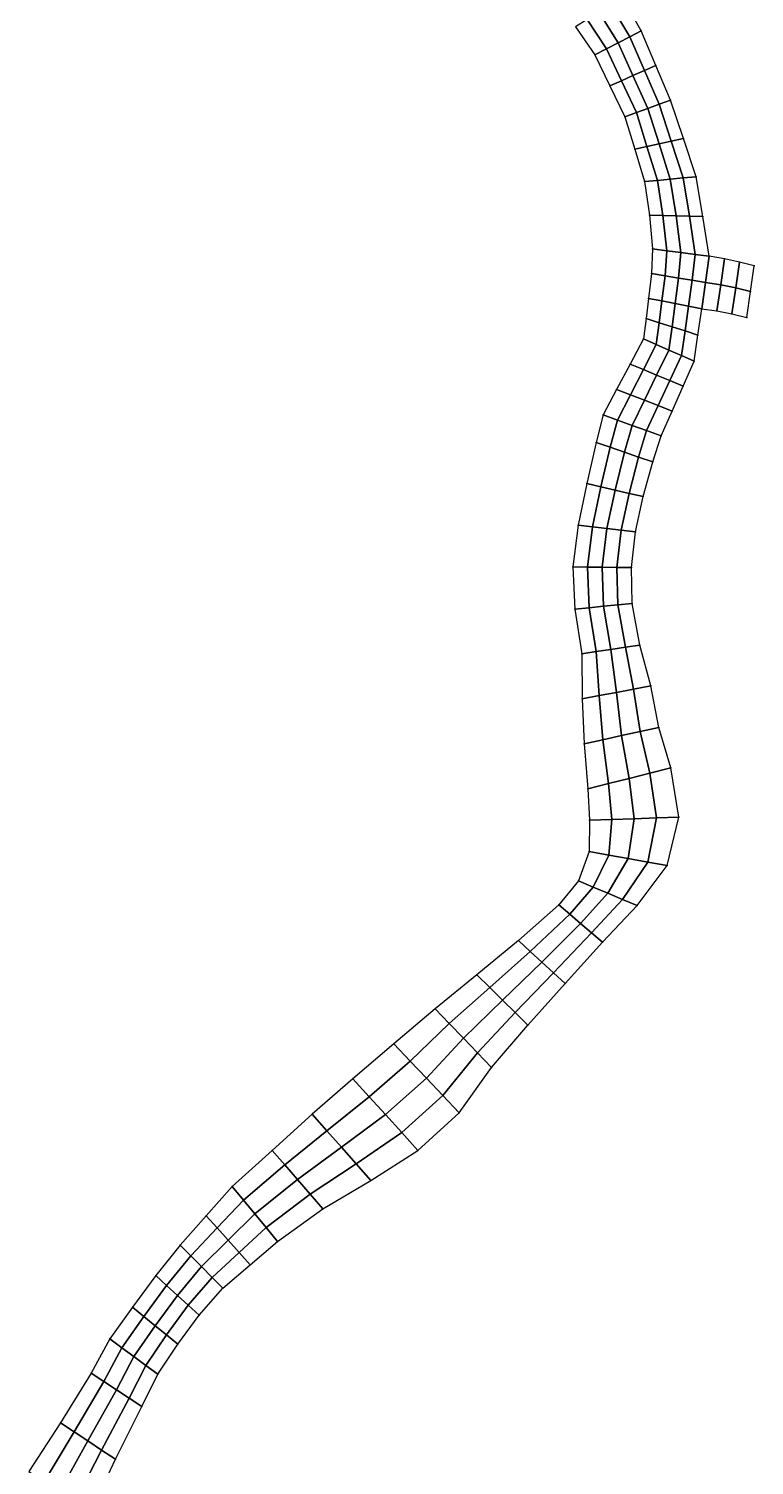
# Model space of a CAD drawing. Extents: x 380707 to 407438, y 6452841 to 6483357.
# Drawn here: x 401076 to 402043, y 6468115 to 6470031 of the extents above; entities that cross this region are included whole.
import ezdxf

# ---------------------------------------------------------------- set-up
doc = ezdxf.new("R2010")
doc.units = 0
for name, color, linetype in [('MESH_BOUND', 25, 'CONTINUOUS'), ('MESH_ELEMS', 18, 'CONTINUOUS'), ('MESH_NDSTRNGS', 17, 'CONTINUOUS'), ('MESH_NODES', 18, 'CONTINUOUS')]:
    doc.layers.add(name, color=color, linetype=linetype)

msp = doc.modelspace()

# ---------------------------------------------------------------- linework, layer by layer
at = {"layer": 'MESH_BOUND', "color": 25}
for points in [[(401892.686, 6470028.3, -0.415), (401868.101, 6470072.04, -0.554)], [(401804.884, 6470033.48, 0.256), (401830.855, 6469995.87, -0.116)], [(401912.22, 6469981.99, -0.856), (401892.686, 6470028.3, -0.415)], [(401830.855, 6469995.87, -0.116), (401850.924, 6469954.69, 0.291)], [(401931.756, 6469935.68, -0.528), (401912.22, 6469981.99, -0.856)], [(401850.924, 6469954.69, 0.291), (401870.997, 6469913.51, -0.299)], [(401948.932, 6469884.65, -0.985), (401931.756, 6469935.68, -0.528)], [(401870.997, 6469913.51, -0.299), (401883.965, 6469870.21, 0.284)], [(401965.923, 6469833.57, -0.385), (401948.932, 6469884.65, -0.985)], [(401883.965, 6469870.21, 0.284), (401896.936, 6469826.92, 0.007)], [(401896.936, 6469826.92, 0.007), (401903.537, 6469782.37, 0.366)], [(401974.697, 6469780.45, -0.023), (401965.923, 6469833.57, -0.385)], [(401903.537, 6469782.37, 0.366), (401907.882, 6469737.39, -0.056)], [(401983.469, 6469727.32, -0.449), (401974.697, 6469780.45, -0.023)], [(401907.882, 6469737.39, -0.056), (401906.475, 6469704.32, -0.308)], [(402003.65, 6469724.16, 1.892), (401983.469, 6469727.32, -0.449)], [(402023.567, 6469719.69, 1.815), (402003.65, 6469724.16, 1.892)], [(402043.4, 6469714.8, 0.356), (402023.567, 6469719.69, 1.815)], [(402038.5, 6469680.3, -0.107), (402043.4, 6469714.8, 0.356)], [(401906.475, 6469704.32, -0.308), (401902.433, 6469671.29, 0.5)], [(402033.6, 6469645.8, 1.567), (402038.5, 6469680.3, -0.107)], [(401902.433, 6469671.29, 0.5), (401899.127, 6469644.26, 0.172)], [(401968.328, 6469622.38, -0.694), (401973.375, 6469657.36, -1.677)], [(401973.375, 6469657.36, -1.677), (401993.692, 6469654.85, 1.361)], [(401993.692, 6469654.85, 1.361), (402013.69, 6469650.57, 1.497)], [(401899.127, 6469644.26, 0.172), (401895.821, 6469617.23, -0.555)], [(402013.69, 6469650.57, 1.497), (402033.6, 6469645.8, 1.567)], [(401895.821, 6469617.23, -0.555), (401877.825, 6469583.51, -0.505)], [(401963.282, 6469587.39, 0.824), (401968.328, 6469622.38, -0.694)], [(401877.825, 6469583.51, -0.505), (401859.824, 6469549.79, -0.27)], [(401948.562, 6469554.17, 0.717), (401963.282, 6469587.39, 0.824)], [(401859.824, 6469549.79, -0.27), (401841.824, 6469516.07, -0.198)], [(401933.84, 6469520.95, 0.158), (401948.562, 6469554.17, 0.717)], [(401919.118, 6469487.73, 0.288), (401933.84, 6469520.95, 0.158)], [(401841.824, 6469516.07, -0.198), (401832.454, 6469479.15, -0.727)], [(401908, 6469453.17, -0.715), (401919.118, 6469487.73, 0.288)], [(401832.454, 6469479.15, -0.727), (401820.12, 6469424.14, -1.211)], [(401895.264, 6469406.9, -0.163), (401908, 6469453.17, -0.715)], [(401820.12, 6469424.14, -1.211), (401808.597, 6469368.95, -1.348)], [(401885.126, 6469359.99, 0.195), (401895.264, 6469406.9, -0.163)], [(401808.597, 6469368.95, -1.348), (401801.459, 6469313.03, -0.64)], [(401879.812, 6469312.29, 0.631), (401885.126, 6469359.99, 0.195)], [(401801.459, 6469313.03, -0.64), (401803.9, 6469256.7, 1.538)], [(401880.5, 6469264.3, 0.595), (401879.812, 6469312.29, 0.631)], [(401803.9, 6469256.7, 1.538), (401813.352, 6469197.27, -0.668)], [(401890.851, 6469208.88, 0.241), (401880.5, 6469264.3, 0.595)], [(401813.352, 6469197.27, -0.668), (401813.81, 6469137.1, -0.953)], [(401905.343, 6469154.41, 0.085), (401890.851, 6469208.88, 0.241)], [(401915.945, 6469099.04, 0.242), (401905.343, 6469154.41, 0.085)], [(401813.81, 6469137.1, -0.953), (401816.691, 6469077, -0.458)], [(401932, 6469045, 0.657), (401915.945, 6469099.04, 0.242)], [(401816.691, 6469077, -0.458), (401821.3, 6469017, -0.258)], [(401942.818, 6468979.33, -0.592), (401932, 6469045, 0.657)], [(401821.3, 6469017, -0.258), (401823.676, 6468975.23, -1.047)], [(401823.676, 6468975.23, -1.047), (401823.276, 6468933.44, -1.417)], [(401927.382, 6468914.64, -0.352), (401942.818, 6468979.33, -0.592)], [(401823.276, 6468933.44, -1.417), (401809.023, 6468894.2, -1.457)], [(401887.122, 6468861.28, 0.332), (401927.382, 6468914.64, -0.352)], [(401809.023, 6468894.2, -1.457), (401782.793, 6468862.49, -0.524)], [(401782.793, 6468862.49, -0.524), (401729.068, 6468814.67, -0.906)], [(401840.814, 6468812.62, 0.935), (401887.122, 6468861.28, 0.332)], [(401729.068, 6468814.67, -0.906), (401673.592, 6468768.89, -0.007)], [(401791.086, 6468757.24, 2.129), (401840.814, 6468812.62, 0.935)], [(401673.592, 6468768.89, -0.007), (401617.684, 6468723.62, 0.345)], [(401741.386, 6468701.84, 2.76), (401791.086, 6468757.24, 2.129)], [(401617.684, 6468723.62, 0.345), (401562.807, 6468677.12, -0.003)], [(401693.094, 6468645.23, 0.598), (401741.386, 6468701.84, 2.76)], [(401562.807, 6468677.12, -0.003), (401508.156, 6468630.35, -0.017)], [(401649.675, 6468584.83, 0.259), (401693.094, 6468645.23, 0.598)], [(401508.156, 6468630.35, -0.017), (401453.993, 6468583.02, -0.34)], [(401453.993, 6468583.02, -0.34), (401400.537, 6468534.89, -0.439)], [(401594.866, 6468534.76, -0.07), (401649.675, 6468584.83, 0.259)], [(401400.537, 6468534.89, -0.439), (401347.078, 6468486.76, -0.618)], [(401532.118, 6468494.87, 0.662), (401594.866, 6468534.76, -0.07)], [(401347.078, 6468486.76, -0.618), (401312.443, 6468447.7, -1.299)], [(401468.13, 6468456.88, 0.172), (401532.118, 6468494.87, 0.662)], [(401312.443, 6468447.7, -1.299), (401277.81, 6468408.63, -0.468)], [(401407.732, 6468413.47, 0.584), (401468.13, 6468456.88, 0.172)], [(401277.81, 6468408.63, -0.468), (401245.144, 6468367.9, -1.574)], [(401371.223, 6468382.29, 0.988), (401407.732, 6468413.47, 0.584)], [(401334.714, 6468351.11, 0.652), (401371.223, 6468382.29, 0.988)], [(401245.144, 6468367.9, -1.574), (401214.156, 6468325.89, -1.237)], [(401303.1, 6468314.98, 0.523), (401334.714, 6468351.11, 0.652)], [(401214.156, 6468325.89, -1.237), (401183.954, 6468283.3, -1.626)], [(401274.764, 6468276.22, 0.673), (401303.1, 6468314.98, 0.523)], [(401183.954, 6468283.3, -1.626), (401158.9, 6468237.5, -1.841)], [(401248.143, 6468236.27, -0.009), (401274.764, 6468276.22, 0.673)], [(401158.9, 6468237.5, -1.841), (401118.108, 6468171.59, 0.144)], [(401226.412, 6468193.46, 0.053), (401248.143, 6468236.27, -0.009)], [(401191.316, 6468123.08, 0.392), (401226.412, 6468193.46, 0.053)], [(401118.108, 6468171.59, 0.144), (401075.768, 6468106.66, 0.333)], [(401157.981, 6468051.84, 0.251), (401191.316, 6468123.08, 0.392)]]:
    msp.add_polyline3d(points, dxfattribs=at)
at = {"layer": 'MESH_ELEMS', "color": 178}
for points in [[(401861.77, 6470012.09, -3.081), (401877.228, 6470020.19, -2.754), (401852.297, 6470062.4, -1.663), (401836.492, 6470052.76, -2.024)], [(401877.228, 6470020.19, -2.754), (401892.686, 6470028.3, -0.415), (401868.101, 6470072.04, -0.554), (401852.297, 6470062.4, -1.663)], [(401830.855, 6469995.87, -0.116), (401846.313, 6470003.98, -2.342), (401820.688, 6470043.12, -2.239), (401804.884, 6470033.48, 0.256)], [(401846.313, 6470003.98, -2.342), (401861.77, 6470012.09, -3.081), (401836.492, 6470052.76, -2.024), (401820.688, 6470043.12, -2.239)], [(401881.572, 6469968.34, -2.991), (401896.896, 6469975.17, -2.83), (401877.228, 6470020.19, -2.754), (401861.77, 6470012.09, -3.081)], [(401896.896, 6469975.17, -2.83), (401912.22, 6469981.99, -0.856), (401892.686, 6470028.3, -0.415), (401877.228, 6470020.19, -2.754)], [(401850.924, 6469954.69, 0.291), (401866.248, 6469961.51, -2.038), (401846.313, 6470003.98, -2.342), (401830.855, 6469995.87, -0.116)], [(401866.248, 6469961.51, -2.038), (401881.572, 6469968.34, -2.991), (401861.77, 6470012.09, -3.081), (401846.313, 6470003.98, -2.342)], [(401916.566, 6469930.14, -2.832), (401931.756, 6469935.68, -0.528), (401912.22, 6469981.99, -0.856), (401896.896, 6469975.17, -2.83)], [(401870.997, 6469913.51, -0.299), (401886.187, 6469919.05, -2.21), (401866.248, 6469961.51, -2.038), (401850.924, 6469954.69, 0.291)], [(401886.187, 6469919.05, -2.21), (401901.376, 6469924.59, -3.013), (401881.572, 6469968.34, -2.991), (401866.248, 6469961.51, -2.038)], [(401901.376, 6469924.59, -3.013), (401916.566, 6469930.14, -2.832), (401896.896, 6469975.17, -2.83), (401881.572, 6469968.34, -2.991)], [(401900.207, 6469873.82, -2.057), (401916.449, 6469877.43, -3.018), (401901.376, 6469924.59, -3.013), (401886.187, 6469919.05, -2.21)], [(401916.449, 6469877.43, -3.018), (401932.69, 6469881.04, -3.057), (401916.566, 6469930.14, -2.832), (401901.376, 6469924.59, -3.013)], [(401932.69, 6469881.04, -3.057), (401948.932, 6469884.65, -0.985), (401931.756, 6469935.68, -0.528), (401916.566, 6469930.14, -2.832)], [(401883.965, 6469870.21, 0.284), (401900.207, 6469873.82, -2.057), (401886.187, 6469919.05, -2.21), (401870.997, 6469913.51, -0.299)], [(401948.676, 6469831.91, -2.663), (401965.923, 6469833.57, -0.385), (401948.932, 6469884.65, -0.985), (401932.69, 6469881.04, -3.057)], [(401896.936, 6469826.92, 0.007), (401914.183, 6469828.58, -2.081), (401900.207, 6469873.82, -2.057), (401883.965, 6469870.21, 0.284)], [(401914.183, 6469828.58, -2.081), (401931.429, 6469830.24, -2.948), (401916.449, 6469877.43, -3.018), (401900.207, 6469873.82, -2.057)], [(401931.429, 6469830.24, -2.948), (401948.676, 6469831.91, -2.663), (401932.69, 6469881.04, -3.057), (401916.449, 6469877.43, -3.018)], [(401903.537, 6469782.37, 0.366), (401921.327, 6469781.89, -1.789), (401914.183, 6469828.58, -2.081), (401896.936, 6469826.92, 0.007)], [(401921.327, 6469781.89, -1.789), (401939.117, 6469781.41, -2.968), (401931.429, 6469830.24, -2.948), (401914.183, 6469828.58, -2.081)], [(401939.117, 6469781.41, -2.968), (401956.907, 6469780.93, -3.015), (401948.676, 6469831.91, -2.663), (401931.429, 6469830.24, -2.948)], [(401956.907, 6469780.93, -3.015), (401974.697, 6469780.45, -0.023), (401965.923, 6469833.57, -0.385), (401948.676, 6469831.91, -2.663)], [(401907.882, 6469737.39, -0.056), (401926.779, 6469734.87, -1.71), (401921.327, 6469781.89, -1.789), (401903.537, 6469782.37, 0.366)], [(401926.779, 6469734.87, -1.71), (401945.676, 6469732.35, -3.055), (401939.117, 6469781.41, -2.968), (401921.327, 6469781.89, -1.789)], [(401945.676, 6469732.35, -3.055), (401964.572, 6469729.84, -3.034), (401956.907, 6469780.93, -3.015), (401939.117, 6469781.41, -2.968)], [(401964.572, 6469729.84, -3.034), (401983.469, 6469727.32, -0.449), (401974.697, 6469780.45, -0.023), (401956.907, 6469780.93, -3.015)], [(401906.475, 6469704.32, -0.308), (401924.462, 6469701.33, -1.275), (401926.779, 6469734.87, -1.71), (401907.882, 6469737.39, -0.056)], [(401924.462, 6469701.33, -1.275), (401942.449, 6469698.33, -2.812), (401945.676, 6469732.35, -3.055), (401926.779, 6469734.87, -1.71)], [(401942.449, 6469698.33, -2.812), (401960.435, 6469695.34, -3.305), (401964.572, 6469729.84, -3.034), (401945.676, 6469732.35, -3.055)], [(401960.435, 6469695.34, -3.305), (401978.422, 6469692.34, -1.96), (401983.469, 6469727.32, -0.449), (401964.572, 6469729.84, -3.034)], [(401978.422, 6469692.34, -1.96), (401998.671, 6469689.5, -0.604), (402003.65, 6469724.16, 1.892), (401983.469, 6469727.32, -0.449)], [(402003.65, 6469724.16, 1.892), (401998.671, 6469689.5, -0.604), (402018.628, 6469685.13, -0.402), (402023.567, 6469719.69, 1.815)], [(402023.567, 6469719.69, 1.815), (402018.628, 6469685.13, -0.402), (402038.5, 6469680.3, -0.107), (402043.4, 6469714.8, 0.356)], [(401902.433, 6469671.29, 0.5), (401920.168, 6469667.81, -1.259), (401924.462, 6469701.33, -1.275), (401906.475, 6469704.32, -0.308)], [(401920.168, 6469667.81, -1.259), (401937.904, 6469664.33, -2.723), (401942.449, 6469698.33, -2.812), (401924.462, 6469701.33, -1.275)], [(401937.904, 6469664.33, -2.723), (401955.64, 6469660.84, -3.437), (401960.435, 6469695.34, -3.305), (401942.449, 6469698.33, -2.812)], [(401955.64, 6469660.84, -3.437), (401973.375, 6469657.36, -1.677), (401978.422, 6469692.34, -1.96), (401960.435, 6469695.34, -3.305)], [(401978.422, 6469692.34, -1.96), (401973.375, 6469657.36, -1.677), (401993.692, 6469654.85, 1.361), (401998.671, 6469689.5, -0.604)], [(401998.671, 6469689.5, -0.604), (401993.692, 6469654.85, 1.361), (402013.69, 6469650.57, 1.497), (402018.628, 6469685.13, -0.402)], [(402018.628, 6469685.13, -0.402), (402013.69, 6469650.57, 1.497), (402033.6, 6469645.8, 1.567), (402038.5, 6469680.3, -0.107)], [(401899.127, 6469644.26, 0.172), (401916.427, 6469638.79, -1.546), (401920.168, 6469667.81, -1.259), (401902.433, 6469671.29, 0.5)], [(401916.427, 6469638.79, -1.546), (401933.728, 6469633.32, -3.012), (401937.904, 6469664.33, -2.723), (401920.168, 6469667.81, -1.259)], [(401933.728, 6469633.32, -3.012), (401951.028, 6469627.85, -3.413), (401955.64, 6469660.84, -3.437), (401937.904, 6469664.33, -2.723)], [(401951.028, 6469627.85, -3.413), (401968.328, 6469622.38, -0.694), (401973.375, 6469657.36, -1.677), (401955.64, 6469660.84, -3.437)], [(401895.821, 6469617.23, -0.555), (401912.686, 6469609.77, -1.859), (401916.427, 6469638.79, -1.546), (401899.127, 6469644.26, 0.172)], [(401912.686, 6469609.77, -1.859), (401929.552, 6469602.31, -3.341), (401933.728, 6469633.32, -3.012), (401916.427, 6469638.79, -1.546)], [(401929.552, 6469602.31, -3.341), (401946.417, 6469594.85, -2.662), (401951.028, 6469627.85, -3.413), (401933.728, 6469633.32, -3.012)], [(401877.825, 6469583.51, -0.505), (401895.509, 6469576.17, -1.613), (401912.686, 6469609.77, -1.859), (401895.821, 6469617.23, -0.555)], [(401946.417, 6469594.85, -2.662), (401963.282, 6469587.39, 0.824), (401968.328, 6469622.38, -0.694), (401951.028, 6469627.85, -3.413)], [(401895.509, 6469576.17, -1.613), (401913.194, 6469568.84, -3.097), (401929.552, 6469602.31, -3.341), (401912.686, 6469609.77, -1.859)], [(401913.194, 6469568.84, -3.097), (401930.878, 6469561.5, -3.308), (401946.417, 6469594.85, -2.662), (401929.552, 6469602.31, -3.341)], [(401930.878, 6469561.5, -3.308), (401948.562, 6469554.17, 0.717), (401963.282, 6469587.39, 0.824), (401946.417, 6469594.85, -2.662)], [(401859.824, 6469549.79, -0.27), (401878.328, 6469542.58, -1.438), (401895.509, 6469576.17, -1.613), (401877.825, 6469583.51, -0.505)], [(401878.328, 6469542.58, -1.438), (401896.832, 6469535.37, -2.971), (401913.194, 6469568.84, -3.097), (401895.509, 6469576.17, -1.613)], [(401896.832, 6469535.37, -2.971), (401915.336, 6469528.16, -2.932), (401930.878, 6469561.5, -3.308), (401913.194, 6469568.84, -3.097)], [(401915.336, 6469528.16, -2.932), (401933.84, 6469520.95, 0.158), (401948.562, 6469554.17, 0.717), (401930.878, 6469561.5, -3.308)], [(401841.824, 6469516.07, -0.198), (401861.147, 6469508.99, -1.44), (401878.328, 6469542.58, -1.438), (401859.824, 6469549.79, -0.27)], [(401861.147, 6469508.99, -1.44), (401880.471, 6469501.9, -3.071), (401896.832, 6469535.37, -2.971), (401878.328, 6469542.58, -1.438)], [(401880.471, 6469501.9, -3.071), (401899.794, 6469494.81, -3.034), (401915.336, 6469528.16, -2.932), (401896.832, 6469535.37, -2.971)], [(401899.794, 6469494.81, -3.034), (401919.118, 6469487.73, 0.288), (401933.84, 6469520.95, 0.158), (401915.336, 6469528.16, -2.932)], [(401832.454, 6469479.15, -0.727), (401851.34, 6469472.66, -2.056), (401861.147, 6469508.99, -1.44), (401841.824, 6469516.07, -0.198)], [(401851.34, 6469472.66, -2.056), (401870.227, 6469466.16, -3.042), (401880.471, 6469501.9, -3.071), (401861.147, 6469508.99, -1.44)], [(401870.227, 6469466.16, -3.042), (401889.114, 6469459.67, -2.735), (401899.794, 6469494.81, -3.034), (401880.471, 6469501.9, -3.071)], [(401889.114, 6469459.67, -2.735), (401908, 6469453.17, -0.715), (401919.118, 6469487.73, 0.288), (401899.794, 6469494.81, -3.034)], [(401820.12, 6469424.14, -1.211), (401838.906, 6469419.83, -2.441), (401851.34, 6469472.66, -2.056), (401832.454, 6469479.15, -0.727)], [(401838.906, 6469419.83, -2.441), (401857.692, 6469415.52, -2.944), (401870.227, 6469466.16, -3.042), (401851.34, 6469472.66, -2.056)], [(401857.692, 6469415.52, -2.944), (401876.478, 6469411.21, -2.363), (401889.114, 6469459.67, -2.735), (401870.227, 6469466.16, -3.042)], [(401876.478, 6469411.21, -2.363), (401895.264, 6469406.9, -0.163), (401908, 6469453.17, -0.715), (401889.114, 6469459.67, -2.735)], [(401808.597, 6469368.95, -1.348), (401827.729, 6469366.71, -2.931), (401838.906, 6469419.83, -2.441), (401820.12, 6469424.14, -1.211)], [(401827.729, 6469366.71, -2.931), (401846.861, 6469364.47, -3.249), (401857.692, 6469415.52, -2.944), (401838.906, 6469419.83, -2.441)], [(401846.861, 6469364.47, -3.249), (401865.994, 6469362.23, -2.219), (401876.478, 6469411.21, -2.363), (401857.692, 6469415.52, -2.944)], [(401865.994, 6469362.23, -2.219), (401885.126, 6469359.99, 0.195), (401895.264, 6469406.9, -0.163), (401876.478, 6469411.21, -2.363)], [(401801.459, 6469313.03, -0.64), (401821.047, 6469312.84, -3.031), (401827.729, 6469366.71, -2.931), (401808.597, 6469368.95, -1.348)], [(401821.047, 6469312.84, -3.031), (401840.635, 6469312.66, -3.525), (401846.861, 6469364.47, -3.249), (401827.729, 6469366.71, -2.931)], [(401840.635, 6469312.66, -3.525), (401860.224, 6469312.47, -1.958), (401865.994, 6469362.23, -2.219), (401846.861, 6469364.47, -3.249)], [(401860.224, 6469312.47, -1.958), (401879.812, 6469312.29, 0.631), (401885.126, 6469359.99, 0.195), (401865.994, 6469362.23, -2.219)], [(401803.9, 6469256.7, 1.538), (401823.05, 6469258.6, -3.232), (401821.047, 6469312.84, -3.031), (401801.459, 6469313.03, -0.64)], [(401823.05, 6469258.6, -3.232), (401842.2, 6469260.5, -3.591), (401840.635, 6469312.66, -3.525), (401821.047, 6469312.84, -3.031)], [(401842.2, 6469260.5, -3.591), (401861.35, 6469262.4, -1.718), (401860.224, 6469312.47, -1.958), (401840.635, 6469312.66, -3.525)], [(401861.35, 6469262.4, -1.718), (401880.5, 6469264.3, 0.595), (401879.812, 6469312.29, 0.631), (401860.224, 6469312.47, -1.958)], [(401813.352, 6469197.27, -0.668), (401832.727, 6469200.18, -3.854), (401823.05, 6469258.6, -3.232), (401803.9, 6469256.7, 1.538)], [(401832.727, 6469200.18, -3.854), (401852.102, 6469203.08, -2.629), (401842.2, 6469260.5, -3.591), (401823.05, 6469258.6, -3.232)], [(401852.102, 6469203.08, -2.629), (401871.476, 6469205.98, -1.209), (401861.35, 6469262.4, -1.718), (401842.2, 6469260.5, -3.591)], [(401871.476, 6469205.98, -1.209), (401890.851, 6469208.88, 0.241), (401880.5, 6469264.3, 0.595), (401861.35, 6469262.4, -1.718)], [(401813.81, 6469137.1, -0.953), (401836.693, 6469141.43, -3.211), (401832.727, 6469200.18, -3.854), (401813.352, 6469197.27, -0.668)], [(401836.693, 6469141.43, -3.211), (401859.576, 6469145.75, -2.633), (401852.102, 6469203.08, -2.629), (401832.727, 6469200.18, -3.854)], [(401859.576, 6469145.75, -2.633), (401882.46, 6469150.08, -1.234), (401871.476, 6469205.98, -1.209), (401852.102, 6469203.08, -2.629)], [(401882.46, 6469150.08, -1.234), (401905.343, 6469154.41, 0.085), (401890.851, 6469208.88, 0.241), (401871.476, 6469205.98, -1.209)], [(401891.132, 6469093.53, -1.474), (401915.945, 6469099.04, 0.242), (401905.343, 6469154.41, 0.085), (401882.46, 6469150.08, -1.234)], [(401816.691, 6469077, -0.458), (401841.505, 6469082.51, -2.681), (401836.693, 6469141.43, -3.211), (401813.81, 6469137.1, -0.953)], [(401841.505, 6469082.51, -2.681), (401866.318, 6469088.02, -2.505), (401859.576, 6469145.75, -2.633), (401836.693, 6469141.43, -3.211)], [(401866.318, 6469088.02, -2.505), (401891.132, 6469093.53, -1.474), (401882.46, 6469150.08, -1.234), (401859.576, 6469145.75, -2.633)], [(401904.325, 6469038, -1.464), (401932, 6469045, 0.657), (401915.945, 6469099.04, 0.242), (401891.132, 6469093.53, -1.474)], [(401821.3, 6469017, -0.258), (401848.975, 6469024, -2.356), (401841.505, 6469082.51, -2.681), (401816.691, 6469077, -0.458)], [(401848.975, 6469024, -2.356), (401876.65, 6469031, -2.513), (401866.318, 6469088.02, -2.505), (401841.505, 6469082.51, -2.681)], [(401876.65, 6469031, -2.513), (401904.325, 6469038, -1.464), (401891.132, 6469093.53, -1.474), (401866.318, 6469088.02, -2.505)], [(401913.032, 6468978.3, -1.679), (401942.818, 6468979.33, -0.592), (401932, 6469045, 0.657), (401904.325, 6469038, -1.464)], [(401823.676, 6468975.23, -1.047), (401853.461, 6468976.26, -2.464), (401848.975, 6469024, -2.356), (401821.3, 6469017, -0.258)], [(401853.461, 6468976.26, -2.464), (401883.247, 6468977.28, -3.001), (401876.65, 6469031, -2.513), (401848.975, 6469024, -2.356)], [(401883.247, 6468977.28, -3.001), (401913.032, 6468978.3, -1.679), (401904.325, 6469038, -1.464), (401876.65, 6469031, -2.513)], [(401823.276, 6468933.44, -1.417), (401849.303, 6468928.74, -3.238), (401853.461, 6468976.26, -2.464), (401823.676, 6468975.23, -1.047)], [(401849.303, 6468928.74, -3.238), (401875.329, 6468924.04, -3.398), (401883.247, 6468977.28, -3.001), (401853.461, 6468976.26, -2.464)], [(401875.329, 6468924.04, -3.398), (401901.355, 6468919.34, -1.559), (401913.032, 6468978.3, -1.679), (401883.247, 6468977.28, -3.001)], [(401901.355, 6468919.34, -1.559), (401927.382, 6468914.64, -0.352), (401942.818, 6468979.33, -0.592), (401913.032, 6468978.3, -1.679)], [(401809.023, 6468894.2, -1.457), (401828.548, 6468885.97, -4.066), (401849.303, 6468928.74, -3.238), (401823.276, 6468933.44, -1.417)], [(401828.548, 6468885.97, -4.066), (401848.073, 6468877.74, -4.118), (401875.329, 6468924.04, -3.398), (401849.303, 6468928.74, -3.238)], [(401848.073, 6468877.74, -4.118), (401867.597, 6468869.51, -1.675), (401901.355, 6468919.34, -1.559), (401875.329, 6468924.04, -3.398)], [(401867.597, 6468869.51, -1.675), (401887.122, 6468861.28, 0.332), (401927.382, 6468914.64, -0.352), (401901.355, 6468919.34, -1.559)], [(401782.793, 6468862.49, -0.524), (401797.298, 6468850.02, -3.985), (401828.548, 6468885.97, -4.066), (401809.023, 6468894.2, -1.457)], [(401797.298, 6468850.02, -3.985), (401811.803, 6468837.56, -4.538), (401848.073, 6468877.74, -4.118), (401828.548, 6468885.97, -4.066)], [(401811.803, 6468837.56, -4.538), (401826.309, 6468825.09, -2.115), (401867.597, 6468869.51, -1.675), (401848.073, 6468877.74, -4.118)], [(401826.309, 6468825.09, -2.115), (401840.814, 6468812.62, 0.935), (401887.122, 6468861.28, 0.332), (401867.597, 6468869.51, -1.675)], [(401729.068, 6468814.67, -0.906), (401744.572, 6468800.31, -4.528), (401797.298, 6468850.02, -3.985), (401782.793, 6468862.49, -0.524)], [(401744.572, 6468800.31, -4.528), (401760.077, 6468785.96, -4.14), (401811.803, 6468837.56, -4.538), (401797.298, 6468850.02, -3.985)], [(401760.077, 6468785.96, -4.14), (401775.581, 6468771.6, -0.545), (401826.309, 6468825.09, -2.115), (401811.803, 6468837.56, -4.538)], [(401673.592, 6468768.89, -0.007), (401690.54, 6468752.12, -3.771), (401744.572, 6468800.31, -4.528), (401729.068, 6468814.67, -0.906)], [(401775.581, 6468771.6, -0.545), (401791.086, 6468757.24, 2.129), (401840.814, 6468812.62, 0.935), (401826.309, 6468825.09, -2.115)], [(401690.54, 6468752.12, -3.771), (401707.489, 6468735.36, -3.132), (401760.077, 6468785.96, -4.14), (401744.572, 6468800.31, -4.528)], [(401707.489, 6468735.36, -3.132), (401724.438, 6468718.6, -1.308), (401775.581, 6468771.6, -0.545), (401760.077, 6468785.96, -4.14)], [(401724.438, 6468718.6, -1.308), (401741.386, 6468701.84, 2.76), (401791.086, 6468757.24, 2.129), (401775.581, 6468771.6, -0.545)], [(401617.684, 6468723.62, 0.345), (401636.536, 6468704.03, -2.768), (401690.54, 6468752.12, -3.771), (401673.592, 6468768.89, -0.007)], [(401636.536, 6468704.03, -2.768), (401655.389, 6468684.43, -2.669), (401707.489, 6468735.36, -3.132), (401690.54, 6468752.12, -3.771)], [(401655.389, 6468684.43, -2.669), (401674.241, 6468664.83, -2.064), (401724.438, 6468718.6, -1.308), (401707.489, 6468735.36, -3.132)], [(401562.807, 6468677.12, -0.003), (401584.524, 6468654.05, -2.026), (401636.536, 6468704.03, -2.768), (401617.684, 6468723.62, 0.345)], [(401674.241, 6468664.83, -2.064), (401693.094, 6468645.23, 0.598), (401741.386, 6468701.84, 2.76), (401724.438, 6468718.6, -1.308)], [(401584.524, 6468654.05, -2.026), (401606.241, 6468630.98, -1.827), (401655.389, 6468684.43, -2.669), (401636.536, 6468704.03, -2.768)], [(401508.156, 6468630.35, -0.017), (401529.833, 6468606.45, -1.677), (401584.524, 6468654.05, -2.026), (401562.807, 6468677.12, -0.003)], [(401606.241, 6468630.98, -1.827), (401627.958, 6468607.9, -2.256), (401674.241, 6468664.83, -2.064), (401655.389, 6468684.43, -2.669)], [(401627.958, 6468607.9, -2.256), (401649.675, 6468584.83, 0.259), (401693.094, 6468645.23, 0.598), (401674.241, 6468664.83, -2.064)], [(401529.833, 6468606.45, -1.677), (401551.511, 6468582.55, -1.719), (401606.241, 6468630.98, -1.827), (401584.524, 6468654.05, -2.026)], [(401453.993, 6468583.02, -0.34), (401473.524, 6468560.98, -2.044), (401529.833, 6468606.45, -1.677), (401508.156, 6468630.35, -0.017)], [(401551.511, 6468582.55, -1.719), (401573.189, 6468558.66, -2.401), (401627.958, 6468607.9, -2.256), (401606.241, 6468630.98, -1.827)], [(401473.524, 6468560.98, -2.044), (401493.056, 6468538.94, -2.444), (401551.511, 6468582.55, -1.719), (401529.833, 6468606.45, -1.677)], [(401573.189, 6468558.66, -2.401), (401594.866, 6468534.76, -0.07), (401649.675, 6468584.83, 0.259), (401627.958, 6468607.9, -2.256)], [(401400.537, 6468534.89, -0.439), (401417.435, 6468515.39, -2.07), (401473.524, 6468560.98, -2.044), (401453.993, 6468583.02, -0.34)], [(401493.056, 6468538.94, -2.444), (401512.587, 6468516.91, -2.425), (401573.189, 6468558.66, -2.401), (401551.511, 6468582.55, -1.719)], [(401417.435, 6468515.39, -2.07), (401434.333, 6468495.89, -2.643), (401493.056, 6468538.94, -2.444), (401473.524, 6468560.98, -2.044)], [(401512.587, 6468516.91, -2.425), (401532.118, 6468494.87, 0.662), (401594.866, 6468534.76, -0.07), (401573.189, 6468558.66, -2.401)], [(401347.078, 6468486.76, -0.618), (401362.242, 6468468.44, -2.459), (401417.435, 6468515.39, -2.07), (401400.537, 6468534.89, -0.439)], [(401434.333, 6468495.89, -2.643), (401451.232, 6468476.38, -2.329), (401512.587, 6468516.91, -2.425), (401493.056, 6468538.94, -2.444)], [(401362.242, 6468468.44, -2.459), (401377.405, 6468450.12, -2.806), (401434.333, 6468495.89, -2.643), (401417.435, 6468515.39, -2.07)], [(401451.232, 6468476.38, -2.329), (401468.13, 6468456.88, 0.172), (401532.118, 6468494.87, 0.662), (401512.587, 6468516.91, -2.425)], [(401312.443, 6468447.7, -1.299), (401327.138, 6468431.34, -2.861), (401362.242, 6468468.44, -2.459), (401347.078, 6468486.76, -0.618)], [(401377.405, 6468450.12, -2.806), (401392.568, 6468431.79, -2.286), (401451.232, 6468476.38, -2.329), (401434.333, 6468495.89, -2.643)], [(401327.138, 6468431.34, -2.861), (401341.833, 6468414.99, -2.963), (401377.405, 6468450.12, -2.806), (401362.242, 6468468.44, -2.459)], [(401392.568, 6468431.79, -2.286), (401407.732, 6468413.47, 0.584), (401468.13, 6468456.88, 0.172), (401451.232, 6468476.38, -2.329)], [(401277.81, 6468408.63, -0.468), (401292.036, 6468394.25, -3.134), (401327.138, 6468431.34, -2.861), (401312.443, 6468447.7, -1.299)], [(401341.833, 6468414.99, -2.963), (401356.528, 6468398.64, -1.628), (401392.568, 6468431.79, -2.286), (401377.405, 6468450.12, -2.806)], [(401292.036, 6468394.25, -3.134), (401306.262, 6468379.87, -3.058), (401341.833, 6468414.99, -2.963), (401327.138, 6468431.34, -2.861)], [(401356.528, 6468398.64, -1.628), (401371.223, 6468382.29, 0.988), (401407.732, 6468413.47, 0.584), (401392.568, 6468431.79, -2.286)], [(401245.144, 6468367.9, -1.574), (401259.633, 6468354.67, -3.211), (401292.036, 6468394.25, -3.134), (401277.81, 6468408.63, -0.468)], [(401306.262, 6468379.87, -3.058), (401320.488, 6468365.49, -1.946), (401356.528, 6468398.64, -1.628), (401341.833, 6468414.99, -2.963)], [(401259.633, 6468354.67, -3.211), (401274.122, 6468341.44, -2.922), (401306.262, 6468379.87, -3.058), (401292.036, 6468394.25, -3.134)], [(401320.488, 6468365.49, -1.946), (401334.714, 6468351.11, 0.652), (401371.223, 6468382.29, 0.988), (401356.528, 6468398.64, -1.628)], [(401274.122, 6468341.44, -2.922), (401288.611, 6468328.21, -1.964), (401320.488, 6468365.49, -1.946), (401306.262, 6468379.87, -3.058)], [(401214.156, 6468325.89, -1.237), (401229.308, 6468313.47, -3.123), (401259.633, 6468354.67, -3.211), (401245.144, 6468367.9, -1.574)], [(401229.308, 6468313.47, -3.123), (401244.46, 6468301.06, -2.827), (401274.122, 6468341.44, -2.922), (401259.633, 6468354.67, -3.211)], [(401288.611, 6468328.21, -1.964), (401303.1, 6468314.98, 0.523), (401334.714, 6468351.11, 0.652), (401320.488, 6468365.49, -1.946)], [(401244.46, 6468301.06, -2.827), (401259.612, 6468288.64, -2.071), (401288.611, 6468328.21, -1.964), (401274.122, 6468341.44, -2.922)], [(401183.954, 6468283.3, -1.626), (401200.001, 6468271.55, -3.317), (401229.308, 6468313.47, -3.123), (401214.156, 6468325.89, -1.237)], [(401200.001, 6468271.55, -3.317), (401216.049, 6468259.79, -2.679), (401244.46, 6468301.06, -2.827), (401229.308, 6468313.47, -3.123)], [(401259.612, 6468288.64, -2.071), (401274.764, 6468276.22, 0.673), (401303.1, 6468314.98, 0.523), (401288.611, 6468328.21, -1.964)], [(401216.049, 6468259.79, -2.679), (401232.096, 6468248.03, -1.845), (401259.612, 6468288.64, -2.071), (401244.46, 6468301.06, -2.827)], [(401158.9, 6468237.5, -1.841), (401175.778, 6468226.49, -3.432), (401200.001, 6468271.55, -3.317), (401183.954, 6468283.3, -1.626)], [(401232.096, 6468248.03, -1.845), (401248.143, 6468236.27, -0.009), (401274.764, 6468276.22, 0.673), (401259.612, 6468288.64, -2.071)], [(401175.778, 6468226.49, -3.432), (401192.656, 6468215.48, -2.648), (401216.049, 6468259.79, -2.679), (401200.001, 6468271.55, -3.317)], [(401192.656, 6468215.48, -2.648), (401209.534, 6468204.47, -1.68), (401232.096, 6468248.03, -1.845), (401216.049, 6468259.79, -2.679)], [(401118.108, 6468171.59, 0.144), (401136.41, 6468159.46, -3.111), (401175.778, 6468226.49, -3.432), (401158.9, 6468237.5, -1.841)], [(401209.534, 6468204.47, -1.68), (401226.412, 6468193.46, 0.053), (401248.143, 6468236.27, -0.009), (401232.096, 6468248.03, -1.845)], [(401136.41, 6468159.46, -3.111), (401154.712, 6468147.33, -2.718), (401192.656, 6468215.48, -2.648), (401175.778, 6468226.49, -3.432)], [(401154.712, 6468147.33, -2.718), (401173.014, 6468135.2, -1.852), (401209.534, 6468204.47, -1.68), (401192.656, 6468215.48, -2.648)], [(401173.014, 6468135.2, -1.852), (401191.316, 6468123.08, 0.392), (401226.412, 6468193.46, 0.053), (401209.534, 6468204.47, -1.68)], [(401075.768, 6468106.66, 0.333), (401096.321, 6468092.96, -2.448), (401136.41, 6468159.46, -3.111), (401118.108, 6468171.59, 0.144)], [(401096.321, 6468092.96, -2.448), (401116.874, 6468079.25, -2.422), (401154.712, 6468147.33, -2.718), (401136.41, 6468159.46, -3.111)], [(401116.874, 6468079.25, -2.422), (401137.427, 6468065.55, -2.117), (401173.014, 6468135.2, -1.852), (401154.712, 6468147.33, -2.718)], [(401137.427, 6468065.55, -2.117), (401157.981, 6468051.84, 0.251), (401191.316, 6468123.08, 0.392), (401173.014, 6468135.2, -1.852)]]:
    msp.add_3dface(points, dxfattribs=at)
at = {"layer": 'MESH_NDSTRNGS', "color": 17}
for points in [[(401896.896, 6469975.17, -2.83), (401912.22, 6469981.99, -0.856)], [(401850.924, 6469954.69, 0.291), (401866.248, 6469961.51, -2.038)], [(401866.248, 6469961.51, -2.038), (401881.572, 6469968.34, -2.991)], [(401881.572, 6469968.34, -2.991), (401896.896, 6469975.17, -2.83)], [(401803.9, 6469256.7, 1.538), (401823.05, 6469258.6, -3.232)], [(401823.05, 6469258.6, -3.232), (401842.2, 6469260.5, -3.591)], [(401842.2, 6469260.5, -3.591), (401861.35, 6469262.4, -1.718)], [(401861.35, 6469262.4, -1.718), (401880.5, 6469264.3, 0.595)]]:
    msp.add_polyline3d(points, dxfattribs=at)
for p in [(401912.22, 6469981.99, -0.856), (401866.248, 6469961.51, -2.038), (401881.572, 6469968.34, -2.991), (401896.896, 6469975.17, -2.83), (401850.924, 6469954.69, 0.291), (401803.9, 6469256.7, 1.538), (401823.05, 6469258.6, -3.232), (401842.2, 6469260.5, -3.591), (401861.35, 6469262.4, -1.718), (401880.5, 6469264.3, 0.595)]:
    msp.add_point(p, dxfattribs=at)
at = {"layer": 'MESH_NODES', "color": 18}
for p in [(401877.228, 6470020.19, -2.754), (401892.686, 6470028.3, -0.415), (401846.313, 6470003.98, -2.342), (401861.77, 6470012.09, -3.081), (401830.855, 6469995.87, -0.116), (401912.22, 6469981.99, -0.856), (401866.248, 6469961.51, -2.038), (401881.572, 6469968.34, -2.991), (401896.896, 6469975.17, -2.83), (401850.924, 6469954.69, 0.291), (401901.376, 6469924.59, -3.013), (401916.566, 6469930.14, -2.832), (401931.756, 6469935.68, -0.528), (401870.997, 6469913.51, -0.299), (401886.187, 6469919.05, -2.21), (401948.932, 6469884.65, -0.985), (401883.965, 6469870.21, 0.284), (401900.207, 6469873.82, -2.057), (401916.449, 6469877.43, -3.018), (401932.69, 6469881.04, -3.057), (401896.936, 6469826.92, 0.007), (401914.183, 6469828.58, -2.081), (401931.429, 6469830.24, -2.948), (401948.676, 6469831.91, -2.663), (401965.923, 6469833.57, -0.385), (401903.537, 6469782.37, 0.366), (401921.327, 6469781.89, -1.789), (401939.117, 6469781.41, -2.968), (401956.907, 6469780.93, -3.015), (401974.697, 6469780.45, -0.023), (401907.882, 6469737.39, -0.056), (401926.779, 6469734.87, -1.71), (401945.676, 6469732.35, -3.055), (401964.572, 6469729.84, -3.034), (401983.469, 6469727.32, -0.449), (402003.65, 6469724.16, 1.892), (402023.567, 6469719.69, 1.815), (402043.4, 6469714.8, 0.356), (401906.475, 6469704.32, -0.308), (401924.462, 6469701.33, -1.275), (401942.449, 6469698.33, -2.812), (401960.435, 6469695.34, -3.305), (401978.422, 6469692.34, -1.96), (401998.671, 6469689.5, -0.604), (402018.628, 6469685.13, -0.402), (402038.5, 6469680.3, -0.107), (401902.433, 6469671.29, 0.5), (401920.168, 6469667.81, -1.259), (401937.904, 6469664.33, -2.723), (401955.64, 6469660.84, -3.437), (401973.375, 6469657.36, -1.677), (401993.692, 6469654.85, 1.361), (401899.127, 6469644.26, 0.172), (401916.427, 6469638.79, -1.546), (401933.728, 6469633.32, -3.012), (402013.69, 6469650.57, 1.497), (402033.6, 6469645.8, 1.567), (401895.821, 6469617.23, -0.555), (401951.028, 6469627.85, -3.413), (401968.328, 6469622.38, -0.694), (401912.686, 6469609.77, -1.859), (401929.552, 6469602.31, -3.341), (401946.417, 6469594.85, -2.662), (401877.825, 6469583.51, -0.505), (401895.509, 6469576.17, -1.613), (401963.282, 6469587.39, 0.824), (401913.194, 6469568.84, -3.097), (401930.878, 6469561.5, -3.308), (401859.824, 6469549.79, -0.27), (401878.328, 6469542.58, -1.438), (401948.562, 6469554.17, 0.717), (401896.832, 6469535.37, -2.971), (401915.336, 6469528.16, -2.932), (401933.84, 6469520.95, 0.158), (401841.824, 6469516.07, -0.198), (401861.147, 6469508.99, -1.44), (401880.471, 6469501.9, -3.071), (401899.794, 6469494.81, -3.034), (401919.118, 6469487.73, 0.288), (401832.454, 6469479.15, -0.727), (401851.34, 6469472.66, -2.056), (401870.227, 6469466.16, -3.042), (401889.114, 6469459.67, -2.735), (401908, 6469453.17, -0.715), (401820.12, 6469424.14, -1.211), (401838.906, 6469419.83, -2.441), (401857.692, 6469415.52, -2.944), (401876.478, 6469411.21, -2.363), (401895.264, 6469406.9, -0.163), (401808.597, 6469368.95, -1.348), (401827.729, 6469366.71, -2.931), (401846.861, 6469364.47, -3.249), (401865.994, 6469362.23, -2.219), (401885.126, 6469359.99, 0.195), (401801.459, 6469313.03, -0.64), (401821.047, 6469312.84, -3.031), (401840.635, 6469312.66, -3.525), (401860.224, 6469312.47, -1.958), (401879.812, 6469312.29, 0.631), (401803.9, 6469256.7, 1.538), (401823.05, 6469258.6, -3.232), (401842.2, 6469260.5, -3.591), (401861.35, 6469262.4, -1.718), (401880.5, 6469264.3, 0.595), (401813.352, 6469197.27, -0.668), (401832.727, 6469200.18, -3.854), (401852.102, 6469203.08, -2.629), (401871.476, 6469205.98, -1.209), (401890.851, 6469208.88, 0.241), (401905.343, 6469154.41, 0.085), (401813.81, 6469137.1, -0.953), (401836.693, 6469141.43, -3.211), (401859.576, 6469145.75, -2.633), (401882.46, 6469150.08, -1.234), (401915.945, 6469099.04, 0.242), (401841.505, 6469082.51, -2.681), (401866.318, 6469088.02, -2.505), (401891.132, 6469093.53, -1.474), (401816.691, 6469077, -0.458), (401932, 6469045, 0.657), (401848.975, 6469024, -2.356), (401876.65, 6469031, -2.513), (401904.325, 6469038, -1.464), (401821.3, 6469017, -0.258), (401823.676, 6468975.23, -1.047), (401853.461, 6468976.26, -2.464), (401883.247, 6468977.28, -3.001), (401913.032, 6468978.3, -1.679), (401942.818, 6468979.33, -0.592), (401823.276, 6468933.44, -1.417), (401849.303, 6468928.74, -3.238), (401875.329, 6468924.04, -3.398), (401901.355, 6468919.34, -1.559), (401927.382, 6468914.64, -0.352), (401809.023, 6468894.2, -1.457), (401828.548, 6468885.97, -4.066), (401848.073, 6468877.74, -4.118), (401867.597, 6468869.51, -1.675), (401782.793, 6468862.49, -0.524), (401797.298, 6468850.02, -3.985), (401887.122, 6468861.28, 0.332), (401811.803, 6468837.56, -4.538), (401729.068, 6468814.67, -0.906), (401826.309, 6468825.09, -2.115), (401840.814, 6468812.62, 0.935), (401744.572, 6468800.31, -4.528), (401760.077, 6468785.96, -4.14), (401775.581, 6468771.6, -0.545), (401673.592, 6468768.89, -0.007), (401690.54, 6468752.12, -3.771), (401791.086, 6468757.24, 2.129), (401707.489, 6468735.36, -3.132), (401617.684, 6468723.62, 0.345), (401724.438, 6468718.6, -1.308), (401636.536, 6468704.03, -2.768), (401741.386, 6468701.84, 2.76), (401562.807, 6468677.12, -0.003), (401655.389, 6468684.43, -2.669), (401674.241, 6468664.83, -2.064), (401584.524, 6468654.05, -2.026), (401693.094, 6468645.23, 0.598), (401508.156, 6468630.35, -0.017), (401606.241, 6468630.98, -1.827), (401529.833, 6468606.45, -1.677), (401627.958, 6468607.9, -2.256), (401453.993, 6468583.02, -0.34), (401551.511, 6468582.55, -1.719), (401649.675, 6468584.83, 0.259), (401473.524, 6468560.98, -2.044), (401573.189, 6468558.66, -2.401), (401400.537, 6468534.89, -0.439), (401493.056, 6468538.94, -2.444), (401594.866, 6468534.76, -0.07), (401417.435, 6468515.39, -2.07), (401512.587, 6468516.91, -2.425), (401347.078, 6468486.76, -0.618), (401434.333, 6468495.89, -2.643), (401532.118, 6468494.87, 0.662), (401362.242, 6468468.44, -2.459), (401451.232, 6468476.38, -2.329), (401312.443, 6468447.7, -1.299), (401377.405, 6468450.12, -2.806), (401468.13, 6468456.88, 0.172), (401327.138, 6468431.34, -2.861), (401392.568, 6468431.79, -2.286), (401277.81, 6468408.63, -0.468), (401341.833, 6468414.99, -2.963), (401407.732, 6468413.47, 0.584), (401292.036, 6468394.25, -3.134), (401356.528, 6468398.64, -1.628), (401306.262, 6468379.87, -3.058), (401371.223, 6468382.29, 0.988), (401245.144, 6468367.9, -1.574), (401259.633, 6468354.67, -3.211), (401320.488, 6468365.49, -1.946), (401334.714, 6468351.11, 0.652), (401274.122, 6468341.44, -2.922), (401214.156, 6468325.89, -1.237), (401229.308, 6468313.47, -3.123), (401288.611, 6468328.21, -1.964), (401303.1, 6468314.98, 0.523), (401244.46, 6468301.06, -2.827), (401183.954, 6468283.3, -1.626), (401259.612, 6468288.64, -2.071), (401274.764, 6468276.22, 0.673), (401200.001, 6468271.55, -3.317), (401216.049, 6468259.79, -2.679), (401158.9, 6468237.5, -1.841), (401232.096, 6468248.03, -1.845), (401248.143, 6468236.27, -0.009), (401175.778, 6468226.49, -3.432), (401192.656, 6468215.48, -2.648), (401209.534, 6468204.47, -1.68), (401226.412, 6468193.46, 0.053), (401118.108, 6468171.59, 0.144), (401136.41, 6468159.46, -3.111), (401154.712, 6468147.33, -2.718), (401173.014, 6468135.2, -1.852), (401191.316, 6468123.08, 0.392)]:
    msp.add_point(p, dxfattribs=at)

doc.saveas('drawing.dxf')
